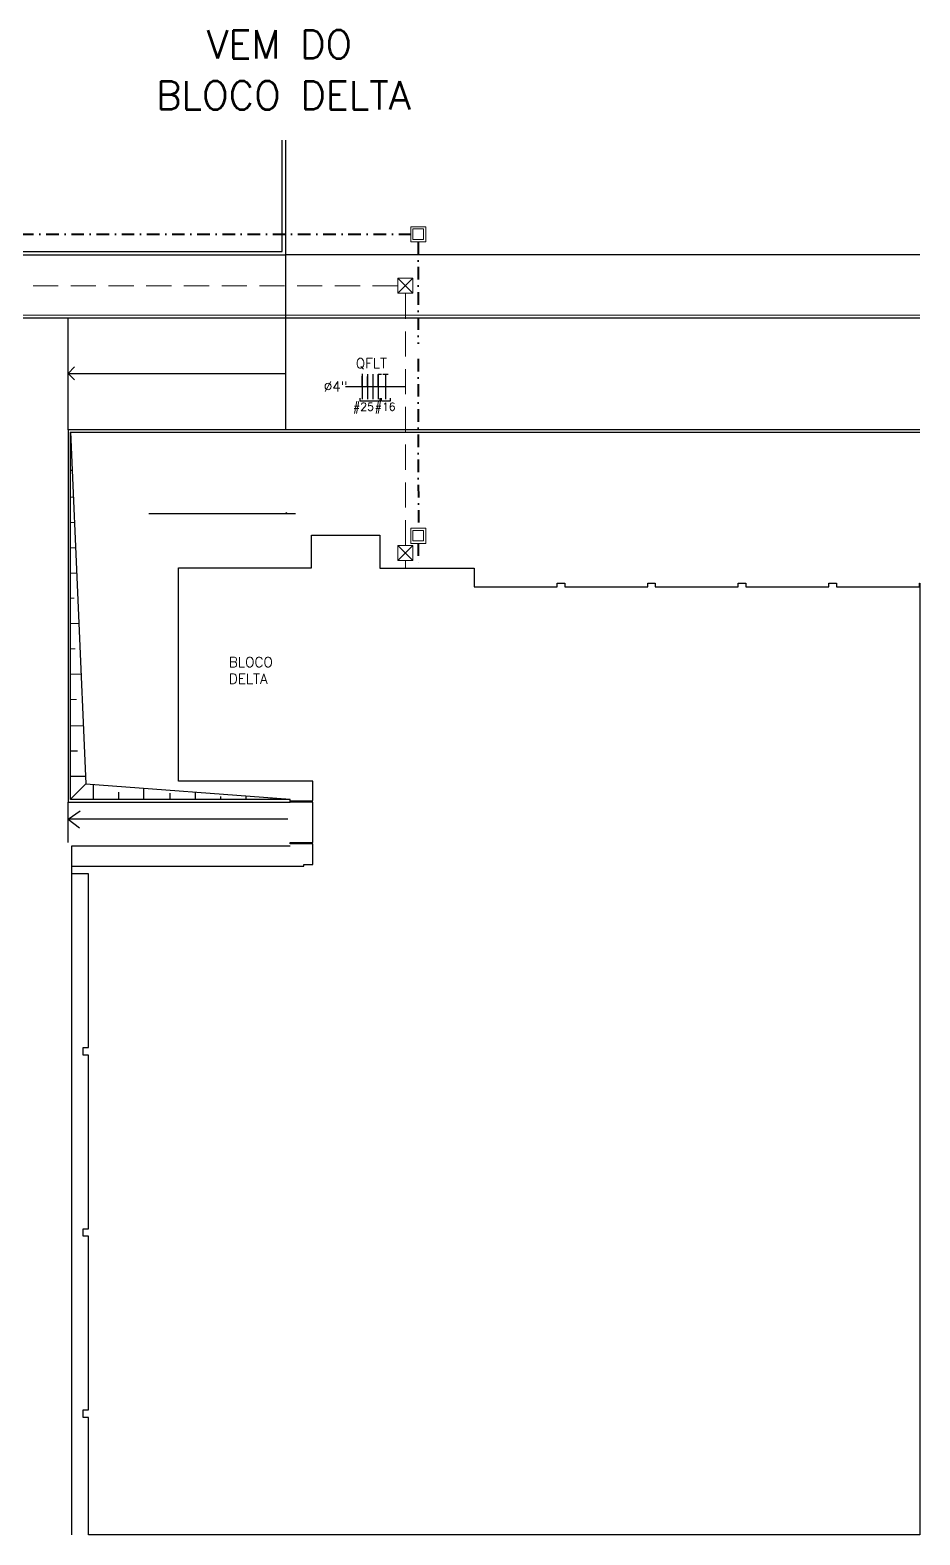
# Model space of a CAD drawing. Header units: millimetres. Extents: x 27525 to 1347740, y 16401 to 59429.
# Drawn here: x 671783 to 675321, y 20924 to 26903 of the extents above; entities that cross this region are included whole.
import ezdxf

# ---------------------------------------------------------------- set-up
doc = ezdxf.new("R2010")
doc.units = ezdxf.units.MM
doc.linetypes.add('DASHDOT', pattern=[1, 0.5, -0.25, 0, -0.25])
doc.linetypes.add('DASHED', pattern=[0.75, 0.5, -0.25])
for name, color, linetype in [('ARQUITETURA', 8, 'Continuous'), ('ELETRICA', 3, 'Continuous'), ('PERFILADO', 2, 'Continuous')]:
    doc.layers.add(name, color=color, linetype=linetype)
doc.layers.add('Elétrica', color=7, linetype='Continuous', lineweight=18, true_color=0x0000e0)
doc.layers.add('Lógica', color=7, linetype='Continuous', lineweight=40, true_color=0xf2650d)
doc.layers.add('Visto', color=144, linetype='Continuous', lineweight=9)
doc.styles.add('R140', font='romans.shx', dxfattribs={"width": 0.85, "height": 0.175})
doc.styles.add('ROMANS', font='romans.shx')

# ---------------------------------------------------------------- blocks, each defined once
blk = doc.blocks.new('R')
at = {"layer": 'ARQUITETURA', "color": 4, "lineweight": -2, "ltscale": 1.3}
blk.add_line((573950, 105795), (573950, 106159), dxfattribs=at)
blk = doc.blocks.new('N1')
at = {"layer": 'ARQUITETURA', "color": 4, "lineweight": -2, "ltscale": 1.3}
for q in [(603857, 118520), (603915, 118932)]:
    blk.add_line((603857, 118932), q, dxfattribs=at)

msp = doc.modelspace()

# ---------------------------------------------------------------- linework, layer by layer
at = {"color": 0}
for p, q in [((672785.071, 26023.722), (672785.071, 26465.747)), ((672799.071, 26465.747), (672799.071, 26009.873)), ((668493.761, 26009.881), (672799.071, 26009.873)), ((671142.715, 26023.722), (672785.071, 26023.722)), ((672799.071, 26009.873), (672799.071, 25318.606)), ((675320.779, 26009.817), (672799.071, 26009.873)), ((668004.895, 25759.848), (675320.779, 25759.848)), ((671934.472, 25314.895), (671934.472, 25759.559)), ((671934.472, 25539.194), (671959.322, 25564.955)), ((671934.472, 25539.194), (672799.079, 25539.199)), ((671934.472, 25539.194), (671959.322, 25513.432)), ((675320.779, 25314.895), (671934.472, 25314.895)), ((671944.555, 25254.754), (671946.789, 25254.754)), ((671944.555, 25154.263), (671951.099, 25154.263)), ((671944.555, 24038.755), (671971.746, 24038.755)), ((671944.555, 23938.264), (672002.675, 23938.264)), ((672004.555, 23907.773), (671944.555, 23847.773)), ((672035.046, 23847.773), (672035.046, 23905.894)), ((672135.537, 23847.773), (672135.537, 23874.965)), ((672236.028, 23847.773), (672236.028, 23890.687)), ((672340.162, 23847.773), (672340.162, 23870.577)), ((672440.653, 23847.773), (672440.653, 23875.582)), ((672541.144, 23847.773), (672541.144, 23857.969)), ((672641.635, 23847.773), (672641.635, 23860.747)), ((671934.472, 23674.719), (671934.472, 23835.823)), ((671934.472, 23767.889), (671982.383, 23800.342)), ((672742.127, 23847.773), (672742.127, 23853.329)), ((672808.063, 23767.889), (671934.472, 23767.889)), ((671934.474, 23767.89), (671979.239, 23733.279))]:
    msp.add_line(p, q, dxfattribs=at)
for points in [[(671934.472, 25314.895), (671934.472, 23835.823), (672817.305, 23835.823), (672817.305, 23845.823), (671944.472, 23845.823), (671944.472, 25304.895), (675320.779, 25304.895)], [(671944.555, 25306.845), (672004.555, 23907.773), (672817.388, 23847.773)], [(672817.305, 23660.719), (671948.472, 23660.719), (671948.486, 20924.041)]]:
    msp.add_lwpolyline(points, dxfattribs=at)
msp.add_lwpolyline([(675320.779, 24705.673), (675320.779, 20924.041), (672014.988, 20924.041), (672014.988, 21390.673), (671994.488, 21390.673), (671994.488, 21420.673), (672014.988, 21420.673), (672014.988, 22110.673), (671994.488, 22110.673), (671994.488, 22140.673), (672014.988, 22140.673), (672014.988, 22830.673), (671994.488, 22830.673), (671994.488, 22860.673), (672014.988, 22860.673), (672014.988, 23550.673), (671949.754, 23550.673), (671949.754, 23580.673), (672871.671, 23580.673), (672871.988, 23588.173), (672907.305, 23588.173), (672907.305, 23669.173), (672817.305, 23669.173), (672817.305, 23674.719), (672907.305, 23674.719), (672907.305, 23835.823), (672817.305, 23835.823), (672817.305, 23840.823), (672907.305, 23841.368), (672907.305, 23919.368), (672372.671, 23919.368), (672372.671, 24766.368), (672901.671, 24766.368), (672901.671, 24895.864), (673173.671, 24895.864), (673173.671, 24765.368), (673548.671, 24765.672), (673548.671, 24690.673), (673878.671, 24690.673), (673878.671, 24705.974), (673908.671, 24705.672), (673908.671, 24690.673), (674238.671, 24690.673), (674238.671, 24705.672), (674268.671, 24705.672), (674268.671, 24690.673), (674598.671, 24690.673), (674598.671, 24705.673), (674628.671, 24705.673), (674628.671, 24690.673), (674958.671, 24690.673), (674958.671, 24705.671), (674988.671, 24705.671), (674988.671, 24690.671), (675318.671, 24690.671), (675318.671, 24705.673)], close=True, dxfattribs=at)
at = {"layer": 'ARQUITETURA', "color": 4, "lineweight": -2, "ltscale": 1.3}
for p, q in [((673103.218, 25537.074), (673103.218, 25437.15)), ((673124.729, 25536.456), (673124.729, 25436.532)), ((673146.241, 25536.456), (673146.241, 25436.532)), ((673196.792, 25536.538), (673196.792, 25436.614)), ((672799.343, 24985.12), (672799.343, 24980.172)), ((672799.951, 24985.12), (672799.951, 24980.172)), ((672800.559, 24985.12), (672800.559, 24980.172))]:
    msp.add_line(p, q, dxfattribs=at)
at = {"layer": 'ARQUITETURA', "color": 4, "lineweight": -2}
for p, q in [((672803.477, 24985.131), (672802.167, 24985.131)), ((672802.822, 24985.131), (672802.822, 24980.183))]:
    msp.add_line(p, q, dxfattribs=at)
at = {"layer": 'Elétrica', "color": 4, "linetype": 'DASHED', "ltscale": 200}
for points in [[(673245.057, 25887.159), (671405.367, 25887.159)], [(673275.057, 24855.79), (673275.057, 25857.159)], [(673275.057, 24795.79), (673275.082, 24765.451)]]:
    msp.add_lwpolyline(points, dxfattribs=at)
at = {"layer": 'Lógica', "linetype": 'DASHDOT', "ltscale": 100}
for points in [[(670946.309, 26091.835), (673296.375, 26091.835)], [(673325.834, 26061.835), (673325.834, 25656.598)], [(673325.834, 25596.598), (673326.969, 24923.631)], [(673326.423, 24863.631), (673326.508, 24765.476)]]:
    msp.add_lwpolyline(points, dxfattribs=at)
at = {"layer": 'PERFILADO', "color": 4, "linetype": 'DASHDOT', "lineweight": -2, "ltscale": 50}
msp.add_line((673186.135, 25536.538), (673207.448, 25536.538), dxfattribs=at)
at = {"layer": 'PERFILADO', "color": 1, "lineweight": -2, "ltscale": 1.3}
for p, q in [((673037.548, 25486.268), (673275.057, 25486.268)), ((672255.495, 24982.12), (672838.94, 24982.12))]:
    msp.add_line(p, q, dxfattribs=at)
at = {"layer": 'PERFILADO', "color": 1, "linetype": 'Continuous', "lineweight": -2, "ltscale": 50}
for p, q in [((673094.851, 25430.009), (673094.851, 25439.899)), ((673094.851, 25430.009), (673174.618, 25430.009)), ((673174.618, 25430.009), (673174.618, 25441.063)), ((673180.293, 25430.009), (673180.293, 25439.899)), ((673180.293, 25430.009), (673215.867, 25430.009)), ((673215.867, 25430.009), (673215.867, 25441.063))]:
    msp.add_line(p, q, dxfattribs=at)
at = {"layer": 'Visto', "color": 3}
for p, q in [((673245.057, 25917.159), (673305.057, 25857.159)), ((673305.057, 25917.159), (673245.057, 25857.159)), ((673245.057, 24855.79), (673305.057, 24795.79)), ((673305.057, 24855.79), (673245.057, 24795.79))]:
    msp.add_line(p, q, dxfattribs=at)
at = {"layer": 'Visto'}
for p, q in [((671944.555, 25047.309), (671955.685, 25047.309)), ((671944.555, 24946.818), (671959.995, 24946.818)), ((671944.555, 24846.327), (671964.305, 24846.327)), ((671944.555, 24745.836), (671968.614, 24745.836)), ((671944.555, 24645.345), (671958.739, 24645.345)), ((671944.555, 24544.854), (671977.233, 24544.854)), ((671944.555, 24444.363), (671963.049, 24444.363)), ((671944.555, 24343.872), (671985.853, 24343.872)), ((671944.555, 24243.381), (671967.359, 24243.381)), ((671944.555, 24139.247), (671994.628, 24139.247))]:
    msp.add_line(p, q, dxfattribs=at)
at = {"layer": 'Visto', "color": 3}
for points in [[(673296.375, 26121.835), (673296.375, 26061.835), (673356.375, 26061.835), (673356.375, 26121.835), (673296.375, 26121.835)], [(673245.057, 25917.159), (673245.057, 25857.159), (673305.057, 25857.159), (673305.057, 25917.159), (673245.057, 25917.159)], [(673296.969, 24923.631), (673296.969, 24863.631), (673356.969, 24863.631), (673356.969, 24923.631), (673296.969, 24923.631)], [(673245.057, 24855.79), (673245.057, 24795.79), (673305.057, 24795.79), (673305.057, 24855.79), (673245.057, 24855.79)]]:
    msp.add_lwpolyline(points, dxfattribs=at)
for points in [[(673305.375, 26112.835), (673305.375, 26070.835), (673347.375, 26070.835), (673347.375, 26112.835)], [(673305.375, 24915.032), (673305.375, 24873.032), (673347.375, 24873.032), (673347.375, 24915.032)]]:
    msp.add_lwpolyline(points, close=True, dxfattribs=at)
at = {"layer": 'Visto'}
msp.add_lwpolyline([(668004.895, 25769.848), (675320.779, 25769.848)], dxfattribs=at)

# ---------------------------------------------------------------- block references
at = {"layer": 'ARQUITETURA', "color": 1, "lineweight": -2}
for name, p, xscale, yscale, zscale in [('N1', (526829.683, -3285.134), 0.2423370960000001, 0.2423370960000001, 0.2423370960000001), ('R', (594302.922, 10947.366), 0.137405133432, 0.137405133432, 0.137405133432), ('R', (607383.508, 13371.781), 0.11450427786, 0.11450427786, 0.11450427786), ('R', (607405.02, 13371.162), 0.11450427786, 0.11450427786, 0.11450427786), ('R', (669545.656, 24382.722), 0.005670000000000001, 0.005670000000000001, 0.005670000000000001), ('R', (669546.264, 24382.722), 0.005670000000000001, 0.005670000000000001, 0.005670000000000001), ('N1', (665554.886, 23557.933), 0.012, 0.012, 0.012), ('R', (668896.012, 24262.695), 0.006804, 0.006804, 0.006804)]:
    msp.add_blockref(name, p, dxfattribs=dict(at, xscale=xscale, yscale=yscale, zscale=zscale))

# ---------------------------------------------------------------- texts
at = {"layer": 'ARQUITETURA', "color": 3, "ltscale": 3, "style": 'ROMANS'}
for s, height, p in [('QFLT', 39.5817, (673077.864, 25559.333)), ('%%C4"', 39.5817, (672950.756, 25467.045)), ('#25', 31.6654, (673067.233, 25390.8)), ('#16', 31.6654, (673153.79, 25390.8))]:
    msp.add_text(s, height=height, dxfattribs=at).set_placement(p)
at = {"layer": 'ARQUITETURA', "color": 3, "ltscale": 3, "insert": (672573.388, 24305.95), "char_height": 39.5817, "attachment_point": 7, "style": 'ROMANS'}
msp.add_mtext('{BLOCO\\PDELTA}', dxfattribs=at)
at = {"layer": 'ELETRICA', "style": 'R140'}
for s, p in [('VEM DO ', (672484.614, 26790.457)), ('BLOCO DELTA ', (672283.39, 26587.684))]:
    msp.add_text(s, height=112.5, dxfattribs=at).set_placement(p)

doc.saveas('drawing.dxf')
